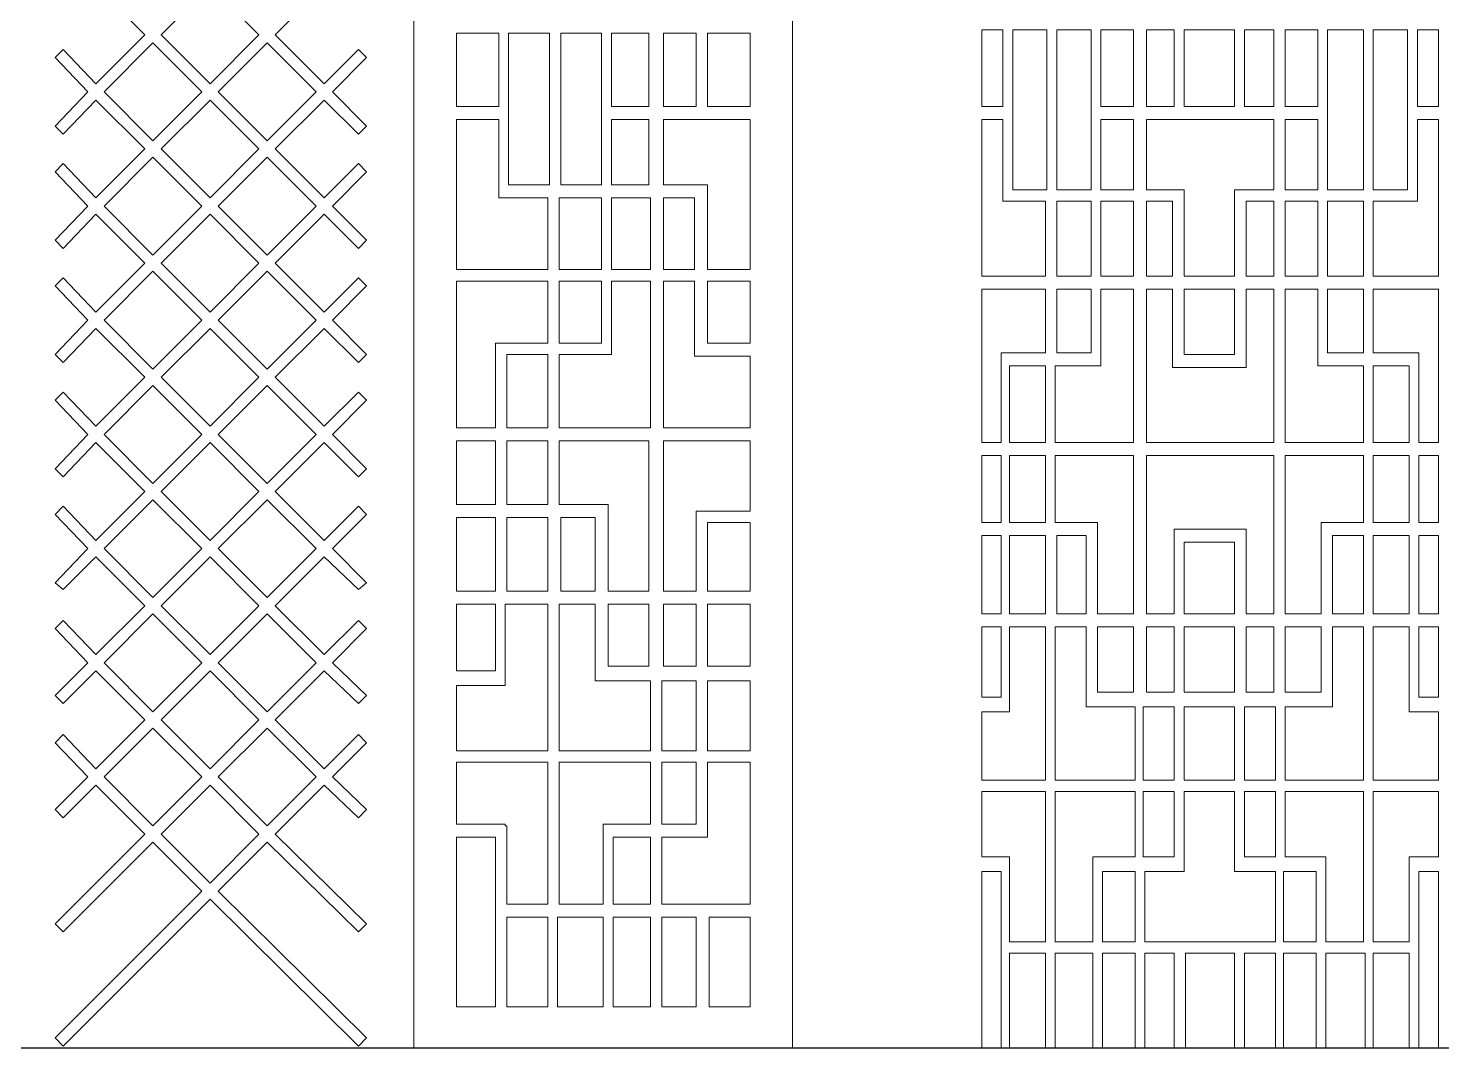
# Model space of a CAD drawing. Extents: x -66030 to 95157, y -13132 to 45879.
# Drawn here: x 54888 to 58272, y 31869 to 34310 of the extents above; entities that cross this region are included whole.
import ezdxf

# ---------------------------------------------------------------- set-up
doc = ezdxf.new("R2010")
doc.units = 0
doc.header["$LTSCALE"] = 100
doc.header["$MEASUREMENT"] = 0
doc.layers.get('0').update_dxf_attribs({"linetype": 'CONTINUOUS'})
doc.layers.add('3', color=11, linetype='CONTINUOUS')

msp = doc.modelspace()

# ---------------------------------------------------------------- linework, layer by layer
at = {"lineweight": 0}
for points in [[(55811.1, 36712.3), (55811.1, 36712.3), (55811.1, 36712.3), (56717.3, 36712.3), (56717.3, 36712.3), (56717.3, 36712.3), (56717.3, 31868.9), (56615.7, 31868.9), (56615.7, 31868.9), (55912.7, 31868.9), (55912.7, 31868.9), (55811.1, 31868.9), (55811.1, 36712.3)], [(55205.7, 34294.5), (55322.9, 34411.7), (55440, 34294.5), (55322.9, 34177.4), (55205.7, 34294.5)], [(55205.7, 34294.5), (55322.9, 34411.7), (55440, 34294.5), (55322.9, 34177.4), (55205.7, 34294.5)], [(55069, 34157.8), (55186.2, 34275), (55303.3, 34157.8), (55186.2, 34040.6), (55069, 34157.8)], [(55069, 34157.8), (55186.2, 34275), (55303.3, 34157.8), (55186.2, 34040.6), (55069, 34157.8)], [(55459.6, 34275), (55576.8, 34157.8), (55459.6, 34040.6), (55342.4, 34157.8), (55459.6, 34275)], [(55459.6, 34275), (55576.8, 34157.8), (55459.6, 34040.6), (55342.4, 34157.8), (55459.6, 34275)], [(55205.7, 34021.1), (55322.9, 33903.9), (55440, 34021.1), (55322.9, 34138.3), (55205.7, 34021.1)], [(55205.7, 34021.1), (55322.9, 33903.9), (55440, 34021.1), (55322.9, 34138.3), (55205.7, 34021.1)], [(55186.2, 33767.2), (55303.3, 33884.4), (55186.2, 34001.6), (55069, 33884.4), (55186.2, 33767.2)], [(55186.2, 33767.2), (55303.3, 33884.4), (55186.2, 34001.6), (55069, 33884.4), (55186.2, 33767.2)], [(55459.6, 34001.6), (55342.4, 33884.4), (55459.6, 33767.2), (55576.8, 33884.4), (55459.6, 34001.6)], [(55459.6, 34001.6), (55342.4, 33884.4), (55459.6, 33767.2), (55576.8, 33884.4), (55459.6, 34001.6)], [(55440, 33747.7), (55322.9, 33864.9), (55205.7, 33747.7), (55322.9, 33630.5), (55440, 33747.7)], [(55440, 33747.7), (55322.9, 33864.9), (55205.7, 33747.7), (55322.9, 33630.5), (55440, 33747.7)], [(55186.2, 33728.2), (55303.3, 33611), (55186.2, 33493.8), (55069, 33611), (55186.2, 33728.2)], [(55186.2, 33728.2), (55303.3, 33611), (55186.2, 33493.8), (55069, 33611), (55186.2, 33728.2)], [(55576.8, 33611), (55459.6, 33493.8), (55342.4, 33611), (55459.6, 33728.2), (55576.8, 33611)], [(55576.8, 33611), (55459.6, 33493.8), (55342.4, 33611), (55459.6, 33728.2), (55576.8, 33611)], [(55205.7, 33474.3), (55322.9, 33591.5), (55440, 33474.3), (55322.9, 33357.1), (55205.7, 33474.3)], [(55205.7, 33474.3), (55322.9, 33591.5), (55440, 33474.3), (55322.9, 33357.1), (55205.7, 33474.3)], [(55186.2, 33220.4), (55069, 33337.6), (55186.2, 33454.8), (55303.3, 33337.6), (55186.2, 33220.4)], [(55186.2, 33220.4), (55069, 33337.6), (55186.2, 33454.8), (55303.3, 33337.6), (55186.2, 33220.4)], [(55576.8, 33337.6), (55459.6, 33220.4), (55342.4, 33337.6), (55459.6, 33454.8), (55576.8, 33337.6)], [(55576.8, 33337.6), (55459.6, 33220.4), (55342.4, 33337.6), (55459.6, 33454.8), (55576.8, 33337.6)], [(55440, 33200.9), (55322.9, 33083.7), (55205.7, 33200.9), (55322.9, 33318), (55440, 33200.9)], [(55440, 33200.9), (55322.9, 33083.7), (55205.7, 33200.9), (55322.9, 33318), (55440, 33200.9)], [(55186.2, 33181.3), (55303.3, 33064.2), (55186.2, 32947), (55069, 33064.2), (55186.2, 33181.3)], [(55186.2, 33181.3), (55303.3, 33064.2), (55186.2, 32947), (55069, 33064.2), (55186.2, 33181.3)], [(55576.8, 33064.2), (55459.6, 32947), (55342.4, 33064.2), (55459.6, 33181.3), (55576.8, 33064.2)], [(55576.8, 33064.2), (55459.6, 32947), (55342.4, 33064.2), (55459.6, 33181.3), (55576.8, 33064.2)], [(55205.7, 32927.4), (55322.9, 32810.3), (55440, 32927.4), (55322.9, 33044.6), (55205.7, 32927.4)], [(55205.7, 32927.4), (55322.9, 32810.3), (55440, 32927.4), (55322.9, 33044.6), (55205.7, 32927.4)], [(55186.2, 32673.6), (55303.3, 32790.7), (55186.2, 32907.9), (55069, 32790.7), (55186.2, 32673.6)], [(55186.2, 32673.6), (55303.3, 32790.7), (55186.2, 32907.9), (55069, 32790.7), (55186.2, 32673.6)], [(55459.6, 32907.9), (55342.4, 32790.7), (55459.6, 32673.6), (55576.8, 32790.7), (55459.6, 32907.9)], [(55459.6, 32907.9), (55342.4, 32790.7), (55459.6, 32673.6), (55576.8, 32790.7), (55459.6, 32907.9)], [(55440, 32654), (55322.9, 32771.2), (55205.7, 32654), (55322.9, 32536.9), (55440, 32654)], [(55440, 32654), (55322.9, 32771.2), (55205.7, 32654), (55322.9, 32536.9), (55440, 32654)], [(55186.2, 32634.5), (55303.3, 32517.3), (55186.2, 32400.1), (55069, 32517.3), (55186.2, 32634.5)], [(55186.2, 32634.5), (55303.3, 32517.3), (55186.2, 32400.1), (55069, 32517.3), (55186.2, 32634.5)], [(55576.8, 32517.3), (55459.6, 32400.1), (55342.4, 32517.3), (55459.6, 32634.5), (55576.8, 32517.3)], [(55576.8, 32517.3), (55459.6, 32400.1), (55342.4, 32517.3), (55459.6, 32634.5), (55576.8, 32517.3)], [(55205.7, 32380.6), (55322.9, 32497.8), (55440, 32380.6), (55322.9, 32263.4), (55205.7, 32380.6)], [(55205.7, 32380.6), (55322.9, 32497.8), (55440, 32380.6), (55322.9, 32263.4), (55205.7, 32380.6)], [(57893, 32122.8), (57932.1, 32122.8), (57971.1, 32122.8), (57971.1, 32165.8), (57971.1, 32208.7), (57971.1, 32247.8), (57971.1, 32290.8), (57932.1, 32290.8), (57893, 32290.8), (57893, 32247.8), (57893, 32208.7), (57893, 32165.8), (57893, 32122.8)], [(57346.2, 31868.9), (57436, 31868.9), (57436, 31923.6), (57436, 31986.1), (57436, 32048.6), (57436, 32095.5), (57393, 32095.5), (57346.2, 32095.5), (57346.2, 32048.6), (57346.2, 31986.1), (57346.2, 31923.6), (57346.2, 31868.9)]]:
    msp.add_lwpolyline(points, close=True, dxfattribs=at)
for points in [[(55049.4, 34411.7), (55166.6, 34294.5), (55049.4, 34177.4), (54971.3, 34259.4), (54951.8, 34239.9), (55029.9, 34157.8), (54951.8, 34075.8), (54971.3, 34056.3), (55049.4, 34138.3), (55166.6, 34021.1), (55049.4, 33903.9), (54971.3, 33986), (54951.8, 33966.4), (55029.9, 33884.4), (54951.8, 33802.4), (54971.3, 33782.9), (55049.4, 33864.9), (55166.6, 33747.7), (55049.4, 33630.5), (54971.3, 33712.5), (54951.8, 33693), (55029.9, 33611), (54951.8, 33529), (54971.3, 33509.4), (55049.4, 33591.5), (55166.6, 33474.3), (55049.4, 33357.1), (54971.3, 33439.1), (54951.8, 33419.6), (55029.9, 33337.6), (54951.8, 33255.5), (54971.3, 33236), (55049.4, 33318), (55166.6, 33200.9), (55049.4, 33083.7), (54971.3, 33165.7), (54951.8, 33146.2), (55029.9, 33064.2), (54951.8, 32982.1), (54971.3, 32966.5), (55049.4, 33044.6), (55166.6, 32927.4), (55049.4, 32810.3), (54971.3, 32892.3), (54951.8, 32872.8), (55029.9, 32790.7), (54951.8, 32712.6), (54971.3, 32693.1), (55049.4, 32771.2), (55166.6, 32654), (55049.4, 32536.9), (54971.3, 32618.9), (54951.8, 32599.3), (55029.9, 32517.3), (54951.8, 32439.2), (54971.3, 32419.7), (55049.4, 32497.8), (55166.6, 32380.6), (54951.8, 32165.8), (54971.3, 32146.3), (55186.2, 32361.1), (55303.3, 32243.9), (54951.8, 31892.4), (54971.3, 31872.8), (55322.9, 32224.4), (55678.3, 31872.8), (55697.8, 31892.4), (55342.4, 32243.9), (55459.6, 32361.1), (55678.3, 32146.3), (55697.8, 32165.8), (55479.1, 32380.6), (55596.3, 32497.8), (55678.3, 32419.7), (55697.8, 32439.2), (55615.8, 32517.3), (55697.8, 32599.3), (55678.3, 32618.9), (55596.3, 32536.9), (55479.1, 32654), (55596.3, 32771.2), (55678.3, 32693.1), (55697.8, 32712.6), (55615.8, 32790.7), (55697.8, 32872.8), (55678.3, 32892.3), (55596.3, 32810.3), (55479.1, 32927.4), (55596.3, 33044.6), (55678.3, 32966.5), (55697.8, 32982.1), (55615.8, 33064.2), (55697.8, 33146.2), (55678.3, 33165.7), (55596.3, 33083.7), (55479.1, 33200.9), (55596.3, 33318), (55678.3, 33236), (55697.8, 33255.5), (55615.8, 33337.6), (55697.8, 33419.6), (55678.3, 33439.1), (55596.3, 33357.1), (55479.1, 33474.3), (55596.3, 33591.5), (55678.3, 33509.4), (55697.8, 33529), (55615.8, 33611), (55697.8, 33693), (55678.3, 33712.5), (55596.3, 33630.5), (55479.1, 33747.7), (55596.3, 33864.9), (55678.3, 33782.9), (55697.8, 33802.4), (55615.8, 33884.4), (55697.8, 33966.4), (55678.3, 33986), (55596.3, 33903.9), (55479.1, 34021.1), (55596.3, 34138.3), (55678.3, 34056.3), (55697.8, 34075.8), (55615.8, 34157.8), (55697.8, 34239.9), (55678.3, 34259.4), (55596.3, 34177.4), (55479.1, 34294.5), (55596.3, 34411.7)], [(55049.4, 34411.7), (55166.6, 34294.5), (55049.4, 34177.4), (54971.3, 34259.4), (54951.8, 34239.9), (55029.9, 34157.8), (54951.8, 34075.8), (54971.3, 34056.3), (55049.4, 34138.3), (55166.6, 34021.1), (55049.4, 33903.9), (54971.3, 33986), (54951.8, 33966.4), (55029.9, 33884.4), (54951.8, 33802.4), (54971.3, 33782.9), (55049.4, 33864.9), (55166.6, 33747.7), (55049.4, 33630.5), (54971.3, 33712.5), (54951.8, 33693), (55029.9, 33611), (54951.8, 33529), (54971.3, 33509.4), (55049.4, 33591.5), (55166.6, 33474.3), (55049.4, 33357.1), (54971.3, 33439.1), (54951.8, 33419.6), (55029.9, 33337.6), (54951.8, 33255.5), (54971.3, 33236), (55049.4, 33318), (55166.6, 33200.9), (55049.4, 33083.7), (54971.3, 33165.7), (54951.8, 33146.2), (55029.9, 33064.2), (54951.8, 32982.1), (54971.3, 32966.5), (55049.4, 33044.6), (55166.6, 32927.4), (55049.4, 32810.3), (54971.3, 32892.3), (54951.8, 32872.8), (55029.9, 32790.7), (54951.8, 32712.6), (54971.3, 32693.1), (55049.4, 32771.2), (55166.6, 32654), (55049.4, 32536.9), (54971.3, 32618.9), (54951.8, 32599.3), (55029.9, 32517.3), (54951.8, 32439.2), (54971.3, 32419.7), (55049.4, 32497.8), (55166.6, 32380.6), (54951.8, 32165.8), (54971.3, 32146.3), (55186.2, 32361.1), (55303.3, 32243.9), (54951.8, 31892.4), (54971.3, 31872.8), (55322.9, 32224.4), (55678.3, 31872.8), (55697.8, 31892.4), (55342.4, 32243.9), (55459.6, 32361.1), (55678.3, 32146.3), (55697.8, 32165.8), (55479.1, 32380.6), (55596.3, 32497.8), (55678.3, 32419.7), (55697.8, 32439.2), (55615.8, 32517.3), (55697.8, 32599.3), (55678.3, 32618.9), (55596.3, 32536.9), (55479.1, 32654), (55596.3, 32771.2), (55678.3, 32693.1), (55697.8, 32712.6), (55615.8, 32790.7), (55697.8, 32872.8), (55678.3, 32892.3), (55596.3, 32810.3), (55479.1, 32927.4), (55596.3, 33044.6), (55678.3, 32966.5), (55697.8, 32982.1), (55615.8, 33064.2), (55697.8, 33146.2), (55678.3, 33165.7), (55596.3, 33083.7), (55479.1, 33200.9), (55596.3, 33318), (55678.3, 33236), (55697.8, 33255.5), (55615.8, 33337.6), (55697.8, 33419.6), (55678.3, 33439.1), (55596.3, 33357.1), (55479.1, 33474.3), (55596.3, 33591.5), (55678.3, 33509.4), (55697.8, 33529), (55615.8, 33611), (55697.8, 33693), (55678.3, 33712.5), (55596.3, 33630.5), (55479.1, 33747.7), (55596.3, 33864.9), (55678.3, 33782.9), (55697.8, 33802.4), (55615.8, 33884.4), (55697.8, 33966.4), (55678.3, 33986), (55596.3, 33903.9), (55479.1, 34021.1), (55596.3, 34138.3), (55678.3, 34056.3), (55697.8, 34075.8), (55615.8, 34157.8), (55697.8, 34239.9), (55678.3, 34259.4), (55596.3, 34177.4), (55479.1, 34294.5), (55596.3, 34411.7)], [(56014.2, 34122.7), (55963.4, 34122.7), (55912.7, 34122.7), (55912.7, 34298.4), (55963.4, 34298.4), (56014.2, 34298.4), (56014.2, 34259.4), (56014.2, 34212.5), (56014.2, 34165.6), (56014.2, 34122.7)], [(56135.3, 33935.2), (56084.5, 33935.2), (56037.7, 33935.2), (56037.7, 34021.1), (56037.7, 34114.9), (56037.7, 34208.6), (56037.7, 34298.4), (56084.5, 34298.4), (56135.3, 34298.4), (56135.3, 34208.6), (56135.3, 34114.9), (56135.3, 34021.1), (56135.3, 33935.2)], [(56260.3, 33935.2), (56209.5, 33935.2), (56162.6, 33935.2), (56162.6, 34021.1), (56162.6, 34114.9), (56162.6, 34208.6), (56162.6, 34298.4), (56209.5, 34298.4), (56260.3, 34298.4), (56260.3, 34208.6), (56260.3, 34114.9), (56260.3, 34021.1), (56260.3, 33935.2)], [(56373.6, 34122.7), (56330.6, 34122.7), (56283.7, 34122.7), (56283.7, 34165.6), (56283.7, 34212.5), (56283.7, 34259.4), (56283.7, 34298.4), (56330.6, 34298.4), (56373.6, 34298.4), (56373.6, 34259.4), (56373.6, 34212.5), (56373.6, 34165.6), (56373.6, 34122.7)], [(56486.8, 34122.7), (56447.8, 34122.7), (56408.7, 34122.7), (56408.7, 34165.6), (56408.7, 34212.5), (56408.7, 34259.4), (56408.7, 34298.4), (56447.8, 34298.4), (56486.8, 34298.4), (56486.8, 34259.4), (56486.8, 34212.5), (56486.8, 34165.6), (56486.8, 34122.7)], [(56615.7, 34122.7), (56565, 34122.7), (56514.2, 34122.7), (56514.2, 34165.6), (56514.2, 34212.5), (56514.2, 34259.4), (56514.2, 34298.4), (56565, 34298.4), (56615.7, 34298.4), (56615.7, 34122.7)], [(57170.4, 34306.3), (57170.4, 34122.7), (57193.8, 34122.7), (57221.2, 34122.7), (57221.2, 34165.6), (57221.2, 34216.4), (57221.2, 34263.3), (57221.2, 34306.3), (57193.8, 34306.3), (57170.4, 34306.3)], [(57326.6, 33923.5), (57283.7, 33923.5), (57244.6, 33923.5), (57244.6, 34017.2), (57244.6, 34114.9), (57244.6, 34212.5), (57244.6, 34306.3), (57283.7, 34306.3), (57326.6, 34306.3), (57326.6, 34212.5), (57326.6, 34114.9), (57326.6, 34017.2), (57326.6, 33923.5)], [(57432.1, 33923.5), (57393, 33923.5), (57350.1, 33923.5), (57350.1, 34017.2), (57350.1, 34114.9), (57350.1, 34212.5), (57350.1, 34306.3), (57393, 34306.3), (57432.1, 34306.3), (57432.1, 34212.5), (57432.1, 34114.9), (57432.1, 34017.2), (57432.1, 33923.5)], [(57533.6, 34122.7), (57494.6, 34122.7), (57455.5, 34122.7), (57455.5, 34165.6), (57455.5, 34216.4), (57455.5, 34263.3), (57455.5, 34306.3), (57494.6, 34306.3), (57533.6, 34306.3), (57533.6, 34263.3), (57533.6, 34216.4), (57533.6, 34165.6), (57533.6, 34122.7)], [(57631.3, 34122.7), (57596.1, 34122.7), (57564.9, 34122.7), (57564.9, 34165.6), (57564.9, 34216.4), (57564.9, 34263.3), (57564.9, 34306.3), (57596.1, 34306.3), (57631.3, 34306.3), (57631.3, 34263.3), (57631.3, 34216.4), (57631.3, 34165.6), (57631.3, 34122.7)], [(57654.7, 34122.7), (57654.7, 34165.6), (57654.7, 34216.4), (57654.7, 34263.3), (57654.7, 34306.3), (57689.9, 34306.3), (57717.2, 34306.3), (57740.7, 34306.3), (57775.8, 34306.3), (57775.8, 34263.3), (57775.8, 34216.4), (57775.8, 34165.6), (57775.8, 34122.7), (57740.7, 34122.7), (57717.2, 34122.7), (57689.9, 34122.7), (57654.7, 34122.7)], [(57799.2, 34122.7), (57834.4, 34122.7), (57869.6, 34122.7), (57869.6, 34165.6), (57869.6, 34216.4), (57869.6, 34263.3), (57869.6, 34306.3), (57834.4, 34306.3), (57799.2, 34306.3), (57799.2, 34263.3), (57799.2, 34216.4), (57799.2, 34165.6), (57799.2, 34122.7)], [(57896.9, 34122.7), (57936, 34122.7), (57975, 34122.7), (57975, 34165.6), (57975, 34216.4), (57975, 34263.3), (57975, 34306.3), (57936, 34306.3), (57896.9, 34306.3), (57896.9, 34263.3), (57896.9, 34216.4), (57896.9, 34165.6), (57896.9, 34122.7)], [(57998.5, 33923.5), (58041.4, 33923.5), (58084.4, 33923.5), (58084.4, 34017.2), (58084.4, 34114.9), (58084.4, 34212.5), (58084.4, 34306.3), (58041.4, 34306.3), (57998.5, 34306.3), (57998.5, 34212.5), (57998.5, 34114.9), (57998.5, 34017.2), (57998.5, 33923.5)], [(58107.8, 33923.5), (58146.9, 33923.5), (58189.8, 33923.5), (58189.8, 34017.2), (58189.8, 34114.9), (58189.8, 34212.5), (58189.8, 34306.3), (58146.9, 34306.3), (58107.8, 34306.3), (58107.8, 34212.5), (58107.8, 34114.9), (58107.8, 34017.2), (58107.8, 33923.5)], [(58264.1, 34122.7), (58264.1, 34306.3), (58236.7, 34306.3), (58213.3, 34306.3), (58213.3, 34263.3), (58213.3, 34216.4), (58213.3, 34165.6), (58213.3, 34122.7), (58236.7, 34122.7), (58264.1, 34122.7)], [(56131.4, 33903.9), (56131.4, 33861), (56131.4, 33818), (56131.4, 33775), (56131.4, 33732.1), (56076.7, 33732.1), (56022, 33732.1), (55967.4, 33732.1), (55912.7, 33732.1), (55912.7, 34091.4), (55963.4, 34091.4), (56014.2, 34091.4), (56014.2, 34044.6), (56014.2, 33997.7), (56014.2, 33950.8), (56014.2, 33903.9), (56045.5, 33903.9), (56072.8, 33903.9), (56100.2, 33903.9), (56131.4, 33903.9)], [(56373.6, 33935.2), (56330.6, 33935.2), (56283.7, 33935.2), (56283.7, 33974.2), (56283.7, 34013.3), (56283.7, 34052.4), (56283.7, 34091.4), (56330.6, 34091.4), (56373.6, 34091.4), (56373.6, 34052.4), (56373.6, 34013.3), (56373.6, 33974.2), (56373.6, 33935.2)], [(56514.2, 33935.2), (56463.4, 33935.2), (56408.7, 33935.2), (56408.7, 33974.2), (56408.7, 34013.3), (56408.7, 34052.4), (56408.7, 34091.4), (56463.4, 34091.4), (56514.2, 34091.4), (56565, 34091.4), (56615.7, 34091.4), (56615.7, 33732.1), (56565, 33732.1), (56514.2, 33732.1), (56514.2, 33782.9), (56514.2, 33833.6), (56514.2, 33884.4), (56514.2, 33935.2)], [(57170.4, 34091.4), (57170.4, 33716.5), (57209.4, 33716.5), (57244.6, 33716.5), (57283.7, 33716.5), (57322.7, 33716.5), (57322.7, 33759.4), (57322.7, 33806.3), (57322.7, 33849.3), (57322.7, 33896.1), (57271.9, 33896.1), (57221.2, 33896.1), (57221.2, 33943), (57221.2, 33993.8), (57221.2, 34040.6), (57221.2, 34091.4), (57193.8, 34091.4), (57170.4, 34091.4)], [(57533.6, 33923.5), (57494.6, 33923.5), (57455.5, 33923.5), (57455.5, 33966.4), (57455.5, 34009.4), (57455.5, 34048.5), (57455.5, 34091.4), (57494.6, 34091.4), (57533.6, 34091.4), (57533.6, 34048.5), (57533.6, 34009.4), (57533.6, 33966.4), (57533.6, 33923.5)], [(57654.7, 33716.5), (57654.7, 33767.2), (57654.7, 33821.9), (57654.7, 33872.7), (57654.7, 33923.5), (57607.9, 33923.5), (57564.9, 33923.5), (57564.9, 33966.4), (57564.9, 34009.4), (57564.9, 34048.5), (57564.9, 34091.4), (57646.9, 34091.4), (57717.2, 34091.4), (57787.5, 34091.4), (57869.6, 34091.4), (57869.6, 34048.5), (57869.6, 34009.4), (57869.6, 33966.4), (57869.6, 33923.5), (57822.7, 33923.5), (57775.8, 33923.5), (57775.8, 33872.7), (57775.8, 33821.9), (57775.8, 33767.2), (57775.8, 33716.5), (57740.7, 33716.5), (57717.2, 33716.5), (57689.9, 33716.5), (57654.7, 33716.5)], [(57896.9, 33923.5), (57936, 33923.5), (57975, 33923.5), (57975, 33966.4), (57975, 34009.4), (57975, 34048.5), (57975, 34091.4), (57936, 34091.4), (57896.9, 34091.4), (57896.9, 34048.5), (57896.9, 34009.4), (57896.9, 33966.4), (57896.9, 33923.5)], [(58264.1, 33716.5), (58264.1, 34091.4), (58236.7, 34091.4), (58213.3, 34091.4), (58213.3, 34040.6), (58213.3, 33993.8), (58213.3, 33943), (58213.3, 33896.1), (58158.6, 33896.1), (58107.8, 33896.1), (58107.8, 33849.3), (58107.8, 33806.3), (58107.8, 33759.4), (58107.8, 33716.5), (58146.9, 33716.5), (58185.9, 33716.5), (58225, 33716.5), (58264.1, 33716.5)], [(56158.7, 33903.9), (56209.5, 33903.9), (56260.3, 33903.9), (56260.3, 33861), (56260.3, 33818), (56260.3, 33775), (56260.3, 33732.1), (56209.5, 33732.1), (56158.7, 33732.1), (56158.7, 33775), (56158.7, 33818), (56158.7, 33861), (56158.7, 33903.9)], [(56283.7, 33903.9), (56330.6, 33903.9), (56377.5, 33903.9), (56377.5, 33861), (56377.5, 33818), (56377.5, 33775), (56377.5, 33732.1), (56330.6, 33732.1), (56283.7, 33732.1), (56283.7, 33775), (56283.7, 33818), (56283.7, 33861), (56283.7, 33903.9)], [(56408.7, 33903.9), (56447.8, 33903.9), (56482.9, 33903.9), (56482.9, 33861), (56482.9, 33818), (56482.9, 33775), (56482.9, 33732.1), (56447.8, 33732.1), (56408.7, 33732.1), (56408.7, 33775), (56408.7, 33818), (56408.7, 33861), (56408.7, 33903.9)], [(57350.1, 33896.1), (57393, 33896.1), (57432.1, 33896.1), (57432.1, 33849.3), (57432.1, 33806.3), (57432.1, 33759.4), (57432.1, 33716.5), (57393, 33716.5), (57350.1, 33716.5), (57350.1, 33759.4), (57350.1, 33806.3), (57350.1, 33849.3), (57350.1, 33896.1)], [(57455.5, 33896.1), (57494.6, 33896.1), (57533.6, 33896.1), (57533.6, 33849.3), (57533.6, 33806.3), (57533.6, 33759.4), (57533.6, 33716.5), (57494.6, 33716.5), (57455.5, 33716.5), (57455.5, 33759.4), (57455.5, 33806.3), (57455.5, 33849.3), (57455.5, 33896.1)], [(57564.9, 33896.1), (57596.1, 33896.1), (57627.4, 33896.1), (57627.4, 33849.3), (57627.4, 33806.3), (57627.4, 33759.4), (57627.4, 33716.5), (57596.1, 33716.5), (57564.9, 33716.5), (57564.9, 33759.4), (57564.9, 33806.3), (57564.9, 33849.3), (57564.9, 33896.1)], [(57869.6, 33896.1), (57834.4, 33896.1), (57803.2, 33896.1), (57803.2, 33849.3), (57803.2, 33806.3), (57803.2, 33759.4), (57803.2, 33716.5), (57834.4, 33716.5), (57869.6, 33716.5), (57869.6, 33759.4), (57869.6, 33806.3), (57869.6, 33849.3), (57869.6, 33896.1)], [(57975, 33896.1), (57936, 33896.1), (57896.9, 33896.1), (57896.9, 33849.3), (57896.9, 33806.3), (57896.9, 33759.4), (57896.9, 33716.5), (57936, 33716.5), (57975, 33716.5), (57975, 33759.4), (57975, 33806.3), (57975, 33849.3), (57975, 33896.1)], [(58084.4, 33896.1), (58041.4, 33896.1), (57998.5, 33896.1), (57998.5, 33849.3), (57998.5, 33806.3), (57998.5, 33759.4), (57998.5, 33716.5), (58041.4, 33716.5), (58084.4, 33716.5), (58084.4, 33759.4), (58084.4, 33806.3), (58084.4, 33849.3), (58084.4, 33896.1)], [(56131.4, 33556.3), (56100.2, 33556.3), (56068.9, 33556.3), (56037.7, 33556.3), (56006.4, 33556.3), (56006.4, 33505.5), (56006.4, 33458.7), (56006.4, 33404), (56006.4, 33353.2), (55959.5, 33353.2), (55912.7, 33353.2), (55912.7, 33704.7), (55967.4, 33704.7), (56022, 33704.7), (56076.7, 33704.7), (56131.4, 33704.7), (56131.4, 33669.6), (56131.4, 33630.5), (56131.4, 33595.4), (56131.4, 33556.3)], [(56283.7, 33529), (56283.7, 33571.9), (56283.7, 33618.8), (56283.7, 33661.8), (56283.7, 33704.7), (56330.6, 33704.7), (56377.5, 33704.7), (56377.5, 33618.8), (56377.5, 33529), (56377.5, 33443), (56377.5, 33353.2), (56318.9, 33353.2), (56268.1, 33353.2), (56213.4, 33353.2), (56158.7, 33353.2), (56158.7, 33400.1), (56158.7, 33443), (56158.7, 33486), (56158.7, 33529), (56190, 33529), (56221.2, 33529), (56256.4, 33529), (56283.7, 33529)], [(56260.3, 33556.3), (56209.5, 33556.3), (56158.7, 33556.3), (56158.7, 33595.4), (56158.7, 33630.5), (56158.7, 33669.6), (56158.7, 33704.7), (56209.5, 33704.7), (56260.3, 33704.7), (56260.3, 33669.6), (56260.3, 33630.5), (56260.3, 33595.4), (56260.3, 33556.3)], [(56615.7, 33353.2), (56565, 33353.2), (56514.2, 33353.2), (56463.4, 33353.2), (56408.7, 33353.2), (56408.7, 33443), (56408.7, 33529), (56408.7, 33618.8), (56408.7, 33704.7), (56447.8, 33704.7), (56482.9, 33704.7), (56482.9, 33661.8), (56482.9, 33614.9), (56482.9, 33571.9), (56482.9, 33525.1), (56490.7, 33525.1), (56525.9, 33525.1), (56572.8, 33525.1), (56615.7, 33525.1), (56615.7, 33353.2)], [(56514.2, 33556.3), (56514.2, 33591.5), (56514.2, 33630.5), (56514.2, 33669.6), (56514.2, 33704.7), (56565, 33704.7), (56615.7, 33704.7), (56615.7, 33556.3), (56565, 33556.3), (56514.2, 33556.3)], [(57170.4, 33685.2), (57170.4, 33318), (57193.8, 33318), (57217.3, 33318), (57217.3, 33372.7), (57217.3, 33427.4), (57217.3, 33478.2), (57217.3, 33532.9), (57268, 33532.9), (57322.7, 33532.9), (57322.7, 33571.9), (57322.7, 33607.1), (57322.7, 33646.1), (57322.7, 33685.2), (57283.7, 33685.2), (57244.6, 33685.2), (57209.4, 33685.2), (57170.4, 33685.2)], [(57455.5, 33501.6), (57455.5, 33548.5), (57455.5, 33595.4), (57455.5, 33638.3), (57455.5, 33685.2), (57494.6, 33685.2), (57533.6, 33685.2), (57533.6, 33595.4), (57533.6, 33501.6), (57533.6, 33411.8), (57533.6, 33318), (57486.8, 33318), (57439.9, 33318), (57396.9, 33318), (57346.2, 33318), (57346.2, 33364.9), (57346.2, 33411.8), (57346.2, 33454.8), (57346.2, 33501.6), (57400.8, 33501.6), (57455.5, 33501.6)], [(57432.1, 33532.9), (57393, 33532.9), (57350.1, 33532.9), (57350.1, 33571.9), (57350.1, 33607.1), (57350.1, 33646.1), (57350.1, 33685.2), (57393, 33685.2), (57432.1, 33685.2), (57432.1, 33646.1), (57432.1, 33607.1), (57432.1, 33571.9), (57432.1, 33532.9)], [(57564.9, 33318), (57564.9, 33411.8), (57564.9, 33501.6), (57564.9, 33595.4), (57564.9, 33685.2), (57596.1, 33685.2), (57627.4, 33685.2), (57627.4, 33638.3), (57627.4, 33591.5), (57627.4, 33544.6), (57627.4, 33497.7), (57654.7, 33497.7), (57717.2, 33497.7), (57775.8, 33497.7), (57803.2, 33497.7), (57803.2, 33544.6), (57803.2, 33591.5), (57803.2, 33638.3), (57803.2, 33685.2), (57834.4, 33685.2), (57869.6, 33685.2), (57869.6, 33595.4), (57869.6, 33501.6), (57869.6, 33411.8), (57869.6, 33318), (57787.5, 33318), (57717.2, 33318), (57646.9, 33318), (57564.9, 33318)], [(57654.7, 33529), (57654.7, 33568), (57654.7, 33607.1), (57654.7, 33646.1), (57654.7, 33685.2), (57689.9, 33685.2), (57717.2, 33685.2), (57740.7, 33685.2), (57775.8, 33685.2), (57775.8, 33646.1), (57775.8, 33607.1), (57775.8, 33568), (57775.8, 33529), (57740.7, 33529), (57717.2, 33529), (57689.9, 33529), (57654.7, 33529)], [(57975, 33501.6), (57975, 33548.5), (57975, 33595.4), (57975, 33638.3), (57975, 33685.2), (57936, 33685.2), (57896.9, 33685.2), (57896.9, 33595.4), (57896.9, 33501.6), (57896.9, 33411.8), (57896.9, 33318), (57943.8, 33318), (57990.6, 33318), (58037.5, 33318), (58084.4, 33318), (58084.4, 33364.9), (58084.4, 33411.8), (58084.4, 33454.8), (58084.4, 33501.6), (58029.7, 33501.6), (57975, 33501.6)], [(57998.5, 33532.9), (58041.4, 33532.9), (58084.4, 33532.9), (58084.4, 33571.9), (58084.4, 33607.1), (58084.4, 33646.1), (58084.4, 33685.2), (58041.4, 33685.2), (57998.5, 33685.2), (57998.5, 33646.1), (57998.5, 33607.1), (57998.5, 33571.9), (57998.5, 33532.9)], [(58264.1, 33318), (58264.1, 33685.2), (58225, 33685.2), (58185.9, 33685.2), (58146.9, 33685.2), (58107.8, 33685.2), (58107.8, 33646.1), (58107.8, 33607.1), (58107.8, 33571.9), (58107.8, 33532.9), (58162.5, 33532.9), (58217.2, 33532.9), (58217.2, 33478.2), (58217.2, 33427.4), (58217.2, 33372.7), (58217.2, 33318), (58240.6, 33318), (58264.1, 33318)], [(56033.8, 33529), (56084.5, 33529), (56131.4, 33529), (56131.4, 33486), (56131.4, 33443), (56131.4, 33400.1), (56131.4, 33353.2), (56084.5, 33353.2), (56033.8, 33353.2), (56033.8, 33400.1), (56033.8, 33443), (56033.8, 33486), (56033.8, 33529)], [(57236.8, 33501.6), (57279.8, 33501.6), (57322.7, 33501.6), (57322.7, 33454.8), (57322.7, 33411.8), (57322.7, 33364.9), (57322.7, 33318), (57279.8, 33318), (57236.8, 33318), (57236.8, 33364.9), (57236.8, 33411.8), (57236.8, 33454.8), (57236.8, 33501.6)], [(58193.8, 33501.6), (58150.8, 33501.6), (58107.8, 33501.6), (58107.8, 33454.8), (58107.8, 33411.8), (58107.8, 33364.9), (58107.8, 33318), (58150.8, 33318), (58193.8, 33318), (58193.8, 33364.9), (58193.8, 33411.8), (58193.8, 33454.8), (58193.8, 33501.6)], [(56006.4, 33169.6), (55959.5, 33169.6), (55912.7, 33169.6), (55912.7, 33321.9), (55959.5, 33321.9), (56006.4, 33321.9), (56006.4, 33286.8), (56006.4, 33247.7), (56006.4, 33208.7), (56006.4, 33169.6)], [(56131.4, 33169.6), (56084.5, 33169.6), (56033.8, 33169.6), (56033.8, 33208.7), (56033.8, 33247.7), (56033.8, 33286.8), (56033.8, 33321.9), (56084.5, 33321.9), (56131.4, 33321.9), (56131.4, 33286.8), (56131.4, 33247.7), (56131.4, 33208.7), (56131.4, 33169.6)], [(56158.7, 33169.6), (56158.7, 33208.7), (56158.7, 33247.7), (56158.7, 33286.8), (56158.7, 33321.9), (56213.4, 33321.9), (56268.1, 33321.9), (56318.9, 33321.9), (56373.6, 33321.9), (56373.6, 33232.1), (56373.6, 33142.3), (56373.6, 33052.4), (56373.6, 32962.6), (56326.7, 32962.6), (56275.9, 32962.6), (56275.9, 33013.4), (56275.9, 33064.2), (56275.9, 33118.8), (56275.9, 33169.6), (56217.3, 33169.6), (56158.7, 33169.6)], [(56615.7, 33154), (56584.5, 33154), (56553.2, 33154), (56518.1, 33154), (56486.8, 33154), (56486.8, 33107.1), (56486.8, 33060.2), (56486.8, 33009.5), (56486.8, 32962.6), (56447.8, 32962.6), (56408.7, 32962.6), (56408.7, 33052.4), (56408.7, 33142.3), (56408.7, 33232.1), (56408.7, 33321.9), (56463.4, 33321.9), (56514.2, 33321.9), (56565, 33321.9), (56615.7, 33321.9), (56615.7, 33154)], [(57170.4, 33286.8), (57170.4, 33126.7), (57193.8, 33126.7), (57217.3, 33126.7), (57217.3, 33165.7), (57217.3, 33204.8), (57217.3, 33247.7), (57217.3, 33286.8), (57193.8, 33286.8), (57170.4, 33286.8)], [(57322.7, 33126.7), (57279.8, 33126.7), (57236.8, 33126.7), (57236.8, 33165.7), (57236.8, 33204.8), (57236.8, 33247.7), (57236.8, 33286.8), (57279.8, 33286.8), (57322.7, 33286.8), (57322.7, 33247.7), (57322.7, 33204.8), (57322.7, 33165.7), (57322.7, 33126.7)], [(57346.2, 33126.7), (57346.2, 33165.7), (57346.2, 33204.8), (57346.2, 33247.7), (57346.2, 33286.8), (57396.9, 33286.8), (57439.9, 33286.8), (57486.8, 33286.8), (57533.6, 33286.8), (57533.6, 33193.1), (57533.6, 33095.4), (57533.6, 33001.7), (57533.6, 32907.9), (57490.7, 32907.9), (57447.7, 32907.9), (57447.7, 32962.6), (57447.7, 33017.3), (57447.7, 33072), (57447.7, 33126.7), (57396.9, 33126.7), (57346.2, 33126.7)], [(57631.3, 33111), (57631.3, 33060.2), (57631.3, 33009.5), (57631.3, 32958.7), (57631.3, 32907.9), (57596.1, 32907.9), (57564.9, 32907.9), (57564.9, 33001.7), (57564.9, 33095.4), (57564.9, 33193.1), (57564.9, 33286.8), (57646.9, 33286.8), (57717.2, 33286.8), (57787.5, 33286.8), (57869.6, 33286.8), (57869.6, 33193.1), (57869.6, 33095.4), (57869.6, 33001.7), (57869.6, 32907.9), (57834.4, 32907.9), (57803.2, 32907.9), (57803.2, 32958.7), (57803.2, 33009.5), (57803.2, 33060.2), (57803.2, 33111), (57752.4, 33111), (57717.2, 33111), (57678.2, 33111), (57631.3, 33111)], [(58084.4, 33126.7), (58084.4, 33165.7), (58084.4, 33204.8), (58084.4, 33247.7), (58084.4, 33286.8), (58037.5, 33286.8), (57990.6, 33286.8), (57943.8, 33286.8), (57896.9, 33286.8), (57896.9, 33193.1), (57896.9, 33095.4), (57896.9, 33001.7), (57896.9, 32907.9), (57939.9, 32907.9), (57982.8, 32907.9), (57982.8, 32962.6), (57982.8, 33017.3), (57982.8, 33072), (57982.8, 33126.7), (58033.6, 33126.7), (58084.4, 33126.7)], [(58107.8, 33126.7), (58150.8, 33126.7), (58193.8, 33126.7), (58193.8, 33165.7), (58193.8, 33204.8), (58193.8, 33247.7), (58193.8, 33286.8), (58150.8, 33286.8), (58107.8, 33286.8), (58107.8, 33247.7), (58107.8, 33204.8), (58107.8, 33165.7), (58107.8, 33126.7)], [(58264.1, 33126.7), (58264.1, 33286.8), (58240.6, 33286.8), (58217.2, 33286.8), (58217.2, 33247.7), (58217.2, 33204.8), (58217.2, 33165.7), (58217.2, 33126.7), (58240.6, 33126.7), (58264.1, 33126.7)], [(55912.7, 33138.4), (55959.5, 33138.4), (56006.4, 33138.4), (56006.4, 33095.4), (56006.4, 33052.4), (56006.4, 33005.6), (56006.4, 32962.6), (55959.5, 32962.6), (55912.7, 32962.6), (55912.7, 33138.4)], [(56033.8, 33138.4), (56084.5, 33138.4), (56131.4, 33138.4), (56131.4, 33095.4), (56131.4, 33052.4), (56131.4, 33005.6), (56131.4, 32962.6), (56084.5, 32962.6), (56033.8, 32962.6), (56033.8, 33005.6), (56033.8, 33052.4), (56033.8, 33095.4), (56033.8, 33138.4)], [(56162.6, 33138.4), (56201.7, 33138.4), (56244.7, 33138.4), (56244.7, 33095.4), (56244.7, 33052.4), (56244.7, 33005.6), (56244.7, 32962.6), (56201.7, 32962.6), (56162.6, 32962.6), (56162.6, 33005.6), (56162.6, 33052.4), (56162.6, 33095.4), (56162.6, 33138.4)], [(56514.2, 33126.7), (56565, 33126.7), (56615.7, 33126.7), (56615.7, 32962.6), (56565, 32962.6), (56514.2, 32962.6), (56514.2, 33001.7), (56514.2, 33044.6), (56514.2, 33083.7), (56514.2, 33126.7)], [(57170.4, 33095.4), (57170.4, 32907.9), (57193.8, 32907.9), (57217.3, 32907.9), (57217.3, 32954.8), (57217.3, 33001.7), (57217.3, 33048.5), (57217.3, 33095.4), (57193.8, 33095.4), (57170.4, 33095.4)], [(57236.8, 33095.4), (57279.8, 33095.4), (57322.7, 33095.4), (57322.7, 33048.5), (57322.7, 33001.7), (57322.7, 32954.8), (57322.7, 32907.9), (57279.8, 32907.9), (57236.8, 32907.9), (57236.8, 32954.8), (57236.8, 33001.7), (57236.8, 33048.5), (57236.8, 33095.4)], [(57350.1, 33095.4), (57385.2, 33095.4), (57420.4, 33095.4), (57420.4, 33048.5), (57420.4, 33001.7), (57420.4, 32954.8), (57420.4, 32907.9), (57385.2, 32907.9), (57350.1, 32907.9), (57350.1, 32954.8), (57350.1, 33001.7), (57350.1, 33048.5), (57350.1, 33095.4)], [(57654.7, 32907.9), (57654.7, 32950.9), (57654.7, 32993.8), (57654.7, 33036.8), (57654.7, 33079.8), (57689.9, 33079.8), (57717.2, 33079.8), (57740.7, 33079.8), (57775.8, 33079.8), (57775.8, 33036.8), (57775.8, 32993.8), (57775.8, 32950.9), (57775.8, 32907.9), (57740.7, 32907.9), (57717.2, 32907.9), (57689.9, 32907.9), (57654.7, 32907.9)], [(58084.4, 33095.4), (58049.2, 33095.4), (58010.2, 33095.4), (58010.2, 33048.5), (58010.2, 33001.7), (58010.2, 32954.8), (58010.2, 32907.9), (58049.2, 32907.9), (58084.4, 32907.9), (58084.4, 32954.8), (58084.4, 33001.7), (58084.4, 33048.5), (58084.4, 33095.4)], [(58193.8, 33095.4), (58150.8, 33095.4), (58107.8, 33095.4), (58107.8, 33048.5), (58107.8, 33001.7), (58107.8, 32954.8), (58107.8, 32907.9), (58150.8, 32907.9), (58193.8, 32907.9), (58193.8, 32954.8), (58193.8, 33001.7), (58193.8, 33048.5), (58193.8, 33095.4)], [(58264.1, 32907.9), (58264.1, 33095.4), (58240.6, 33095.4), (58217.2, 33095.4), (58217.2, 33048.5), (58217.2, 33001.7), (58217.2, 32954.8), (58217.2, 32907.9), (58240.6, 32907.9), (58264.1, 32907.9)], [(56006.4, 32771.2), (55959.5, 32771.2), (55912.7, 32771.2), (55912.7, 32931.4), (55959.5, 32931.4), (56006.4, 32931.4), (56006.4, 32892.3), (56006.4, 32853.2), (56006.4, 32814.2), (56006.4, 32771.2)], [(55912.7, 32736.1), (55940, 32736.1), (55971.3, 32736.1), (56002.5, 32736.1), (56029.8, 32736.1), (56029.8, 32786.8), (56029.8, 32833.7), (56029.8, 32884.5), (56029.8, 32931.4), (56080.6, 32931.4), (56131.4, 32931.4), (56131.4, 32845.4), (56131.4, 32755.6), (56131.4, 32669.7), (56131.4, 32579.8), (56076.7, 32579.8), (56022, 32579.8), (55967.4, 32579.8), (55912.7, 32579.8), (55912.7, 32736.1)], [(56377.5, 32747.8), (56377.5, 32704.8), (56377.5, 32665.7), (56377.5, 32622.8), (56377.5, 32579.8), (56322.8, 32579.8), (56268.1, 32579.8), (56213.4, 32579.8), (56158.7, 32579.8), (56158.7, 32669.7), (56158.7, 32755.6), (56158.7, 32845.4), (56158.7, 32931.4), (56201.7, 32931.4), (56244.7, 32931.4), (56244.7, 32888.4), (56244.7, 32841.5), (56244.7, 32794.6), (56244.7, 32747.8), (56275.9, 32747.8), (56311.1, 32747.8), (56342.3, 32747.8), (56377.5, 32747.8)], [(56373.6, 32782.9), (56326.7, 32782.9), (56275.9, 32782.9), (56275.9, 32822), (56275.9, 32857.1), (56275.9, 32896.2), (56275.9, 32931.4), (56326.7, 32931.4), (56373.6, 32931.4), (56373.6, 32896.2), (56373.6, 32857.1), (56373.6, 32822), (56373.6, 32782.9)], [(56486.8, 32782.9), (56447.8, 32782.9), (56408.7, 32782.9), (56408.7, 32822), (56408.7, 32857.1), (56408.7, 32896.2), (56408.7, 32931.4), (56447.8, 32931.4), (56486.8, 32931.4), (56486.8, 32896.2), (56486.8, 32857.1), (56486.8, 32822), (56486.8, 32782.9)], [(56615.7, 32782.9), (56565, 32782.9), (56514.2, 32782.9), (56514.2, 32822), (56514.2, 32857.1), (56514.2, 32896.2), (56514.2, 32931.4), (56565, 32931.4), (56615.7, 32931.4), (56615.7, 32782.9)], [(57170.4, 32673.6), (57170.4, 32509.5), (57209.4, 32509.5), (57244.6, 32509.5), (57283.7, 32509.5), (57322.7, 32509.5), (57322.7, 32603.3), (57322.7, 32693.1), (57322.7, 32786.8), (57322.7, 32876.7), (57279.8, 32876.7), (57236.8, 32876.7), (57236.8, 32825.9), (57236.8, 32775.1), (57236.8, 32724.3), (57236.8, 32673.6), (57205.5, 32673.6), (57170.4, 32673.6)], [(57170.4, 32876.7), (57170.4, 32708.7), (57193.8, 32708.7), (57217.3, 32708.7), (57217.3, 32751.7), (57217.3, 32794.6), (57217.3, 32837.6), (57217.3, 32876.7), (57193.8, 32876.7), (57170.4, 32876.7)], [(57537.5, 32685.3), (57537.5, 32638.4), (57537.5, 32595.4), (57537.5, 32556.4), (57537.5, 32509.5), (57486.8, 32509.5), (57439.9, 32509.5), (57393, 32509.5), (57346.2, 32509.5), (57346.2, 32603.3), (57346.2, 32693.1), (57346.2, 32786.8), (57346.2, 32876.7), (57385.2, 32876.7), (57420.4, 32876.7), (57420.4, 32829.8), (57420.4, 32779), (57420.4, 32732.1), (57420.4, 32685.3), (57479, 32685.3), (57537.5, 32685.3)], [(57533.6, 32720.4), (57490.7, 32720.4), (57447.7, 32720.4), (57447.7, 32759.5), (57447.7, 32798.5), (57447.7, 32837.6), (57447.7, 32876.7), (57490.7, 32876.7), (57533.6, 32876.7), (57533.6, 32837.6), (57533.6, 32798.5), (57533.6, 32759.5), (57533.6, 32720.4)], [(57631.3, 32720.4), (57596.1, 32720.4), (57564.9, 32720.4), (57564.9, 32759.5), (57564.9, 32798.5), (57564.9, 32837.6), (57564.9, 32876.7), (57596.1, 32876.7), (57631.3, 32876.7), (57631.3, 32837.6), (57631.3, 32798.5), (57631.3, 32759.5), (57631.3, 32720.4)], [(57654.7, 32720.4), (57654.7, 32759.5), (57654.7, 32798.5), (57654.7, 32837.6), (57654.7, 32876.7), (57689.9, 32876.7), (57717.2, 32876.7), (57740.7, 32876.7), (57775.8, 32876.7), (57775.8, 32837.6), (57775.8, 32798.5), (57775.8, 32759.5), (57775.8, 32720.4), (57740.7, 32720.4), (57717.2, 32720.4), (57689.9, 32720.4), (57654.7, 32720.4)], [(57803.2, 32720.4), (57834.4, 32720.4), (57869.6, 32720.4), (57869.6, 32759.5), (57869.6, 32798.5), (57869.6, 32837.6), (57869.6, 32876.7), (57834.4, 32876.7), (57803.2, 32876.7), (57803.2, 32837.6), (57803.2, 32798.5), (57803.2, 32759.5), (57803.2, 32720.4)], [(57896.9, 32720.4), (57939.9, 32720.4), (57982.8, 32720.4), (57982.8, 32759.5), (57982.8, 32798.5), (57982.8, 32837.6), (57982.8, 32876.7), (57939.9, 32876.7), (57896.9, 32876.7), (57896.9, 32837.6), (57896.9, 32798.5), (57896.9, 32759.5), (57896.9, 32720.4)], [(57896.9, 32685.3), (57896.9, 32638.4), (57896.9, 32595.4), (57896.9, 32556.4), (57896.9, 32509.5), (57943.8, 32509.5), (57990.6, 32509.5), (58037.5, 32509.5), (58084.4, 32509.5), (58084.4, 32603.3), (58084.4, 32693.1), (58084.4, 32786.8), (58084.4, 32876.7), (58049.2, 32876.7), (58010.2, 32876.7), (58010.2, 32829.8), (58010.2, 32779), (58010.2, 32732.1), (58010.2, 32685.3), (57955.5, 32685.3), (57896.9, 32685.3)], [(58264.1, 32509.5), (58264.1, 32673.6), (58228.9, 32673.6), (58193.8, 32673.6), (58193.8, 32724.3), (58193.8, 32775.1), (58193.8, 32825.9), (58193.8, 32876.7), (58150.8, 32876.7), (58107.8, 32876.7), (58107.8, 32786.8), (58107.8, 32693.1), (58107.8, 32603.3), (58107.8, 32509.5), (58146.9, 32509.5), (58185.9, 32509.5), (58225, 32509.5), (58264.1, 32509.5)], [(58264.1, 32708.7), (58264.1, 32876.7), (58240.6, 32876.7), (58217.2, 32876.7), (58217.2, 32837.6), (58217.2, 32794.6), (58217.2, 32751.7), (58217.2, 32708.7), (58240.6, 32708.7), (58264.1, 32708.7)], [(56404.8, 32747.8), (56443.9, 32747.8), (56486.8, 32747.8), (56486.8, 32704.8), (56486.8, 32665.7), (56486.8, 32622.8), (56486.8, 32579.8), (56443.9, 32579.8), (56404.8, 32579.8), (56404.8, 32622.8), (56404.8, 32665.7), (56404.8, 32704.8), (56404.8, 32747.8)], [(56514.2, 32747.8), (56565, 32747.8), (56615.7, 32747.8), (56615.7, 32579.8), (56565, 32579.8), (56514.2, 32579.8), (56514.2, 32622.8), (56514.2, 32665.7), (56514.2, 32704.8), (56514.2, 32747.8)], [(57557.1, 32685.3), (57596.1, 32685.3), (57631.3, 32685.3), (57631.3, 32642.3), (57631.3, 32599.3), (57631.3, 32556.4), (57631.3, 32509.5), (57596.1, 32509.5), (57557.1, 32509.5), (57557.1, 32556.4), (57557.1, 32599.3), (57557.1, 32642.3), (57557.1, 32685.3)], [(57654.7, 32509.5), (57654.7, 32556.4), (57654.7, 32599.3), (57654.7, 32642.3), (57654.7, 32685.3), (57689.9, 32685.3), (57717.2, 32685.3), (57740.7, 32685.3), (57775.8, 32685.3), (57775.8, 32642.3), (57775.8, 32599.3), (57775.8, 32556.4), (57775.8, 32509.5), (57740.7, 32509.5), (57717.2, 32509.5), (57689.9, 32509.5), (57654.7, 32509.5)], [(57873.5, 32685.3), (57838.3, 32685.3), (57799.2, 32685.3), (57799.2, 32642.3), (57799.2, 32599.3), (57799.2, 32556.4), (57799.2, 32509.5), (57838.3, 32509.5), (57873.5, 32509.5), (57873.5, 32556.4), (57873.5, 32599.3), (57873.5, 32642.3), (57873.5, 32685.3)], [(56131.4, 32212.7), (56080.6, 32212.7), (56033.8, 32212.7), (56033.8, 32259.5), (56033.8, 32306.4), (56033.8, 32353.3), (56033.8, 32400.1), (56029.8, 32400.1), (56029.8, 32400.1), (56029.8, 32404), (56029.8, 32404), (55998.6, 32404), (55971.3, 32404), (55940, 32404), (55912.7, 32404), (55912.7, 32552.5), (55967.4, 32552.5), (56022, 32552.5), (56076.7, 32552.5), (56131.4, 32552.5), (56131.4, 32466.5), (56131.4, 32380.6), (56131.4, 32298.6), (56131.4, 32212.7)], [(56264.2, 32212.7), (56209.5, 32212.7), (56158.7, 32212.7), (56158.7, 32298.6), (56158.7, 32380.6), (56158.7, 32466.5), (56158.7, 32552.5), (56213.4, 32552.5), (56268.1, 32552.5), (56322.8, 32552.5), (56377.5, 32552.5), (56377.5, 32517.3), (56377.5, 32478.3), (56377.5, 32439.2), (56377.5, 32404), (56318.9, 32404), (56264.2, 32404), (56264.2, 32353.3), (56264.2, 32306.4), (56264.2, 32259.5), (56264.2, 32212.7)], [(56615.7, 32212.7), (56561.1, 32212.7), (56510.3, 32212.7), (56459.5, 32212.7), (56404.8, 32212.7), (56404.8, 32251.7), (56404.8, 32290.8), (56404.8, 32329.8), (56404.8, 32372.8), (56459.5, 32372.8), (56514.2, 32372.8), (56514.2, 32415.8), (56514.2, 32462.6), (56514.2, 32509.5), (56514.2, 32552.5), (56565, 32552.5), (56615.7, 32552.5), (56615.7, 32212.7)], [(56486.8, 32404), (56443.9, 32404), (56404.8, 32404), (56404.8, 32439.2), (56404.8, 32478.3), (56404.8, 32517.3), (56404.8, 32552.5), (56443.9, 32552.5), (56486.8, 32552.5), (56486.8, 32517.3), (56486.8, 32478.3), (56486.8, 32439.2), (56486.8, 32404)], [(57170.4, 32482.2), (57170.4, 32325.9), (57201.6, 32325.9), (57236.8, 32325.9), (57236.8, 32325.9), (57236.8, 32322), (57236.8, 32271.2), (57236.8, 32224.4), (57236.8, 32173.6), (57236.8, 32122.8), (57279.8, 32122.8), (57322.7, 32122.8), (57322.7, 32212.7), (57322.7, 32302.5), (57322.7, 32392.3), (57322.7, 32482.2), (57283.7, 32482.2), (57244.6, 32482.2), (57209.4, 32482.2), (57170.4, 32482.2)], [(57436, 32122.8), (57393, 32122.8), (57346.2, 32122.8), (57346.2, 32212.7), (57346.2, 32302.5), (57346.2, 32392.3), (57346.2, 32482.2), (57393, 32482.2), (57439.9, 32482.2), (57486.8, 32482.2), (57537.5, 32482.2), (57537.5, 32443.1), (57537.5, 32404), (57537.5, 32365), (57537.5, 32325.9), (57486.8, 32325.9), (57436, 32325.9), (57436, 32275.2), (57436, 32224.4), (57436, 32173.6), (57436, 32122.8)], [(57631.3, 32325.9), (57596.1, 32325.9), (57557.1, 32325.9), (57557.1, 32365), (57557.1, 32404), (57557.1, 32443.1), (57557.1, 32482.2), (57596.1, 32482.2), (57631.3, 32482.2), (57631.3, 32443.1), (57631.3, 32404), (57631.3, 32365), (57631.3, 32325.9)], [(57561, 32122.8), (57561, 32165.8), (57561, 32208.7), (57561, 32247.8), (57561, 32290.8), (57607.9, 32290.8), (57654.7, 32290.8), (57654.7, 32337.6), (57654.7, 32384.5), (57654.7, 32435.3), (57654.7, 32482.2), (57689.9, 32482.2), (57717.2, 32482.2), (57740.7, 32482.2), (57775.8, 32482.2), (57775.8, 32435.3), (57775.8, 32384.5), (57775.8, 32337.6), (57775.8, 32290.8), (57822.7, 32290.8), (57873.5, 32290.8), (57873.5, 32247.8), (57873.5, 32208.7), (57873.5, 32165.8), (57873.5, 32122.8), (57787.5, 32122.8), (57717.2, 32122.8), (57643, 32122.8), (57561, 32122.8)], [(57799.2, 32325.9), (57838.3, 32325.9), (57873.5, 32325.9), (57873.5, 32365), (57873.5, 32404), (57873.5, 32443.1), (57873.5, 32482.2), (57838.3, 32482.2), (57799.2, 32482.2), (57799.2, 32443.1), (57799.2, 32404), (57799.2, 32365), (57799.2, 32325.9)], [(57994.5, 32122.8), (58041.4, 32122.8), (58084.4, 32122.8), (58084.4, 32212.7), (58084.4, 32302.5), (58084.4, 32392.3), (58084.4, 32482.2), (58037.5, 32482.2), (57990.6, 32482.2), (57943.8, 32482.2), (57896.9, 32482.2), (57896.9, 32443.1), (57896.9, 32404), (57896.9, 32365), (57896.9, 32325.9), (57943.8, 32325.9), (57994.5, 32325.9), (57994.5, 32275.2), (57994.5, 32224.4), (57994.5, 32173.6), (57994.5, 32122.8)], [(58264.1, 32325.9), (58264.1, 32482.2), (58225, 32482.2), (58185.9, 32482.2), (58146.9, 32482.2), (58107.8, 32482.2), (58107.8, 32392.3), (58107.8, 32302.5), (58107.8, 32212.7), (58107.8, 32122.8), (58150.8, 32122.8), (58193.8, 32122.8), (58193.8, 32173.6), (58193.8, 32224.4), (58193.8, 32271.2), (58193.8, 32322), (58193.8, 32325.9), (58228.9, 32325.9), (58264.1, 32325.9)], [(55912.7, 32372.8), (55959.5, 32372.8), (56006.4, 32372.8), (56006.4, 32275.2), (56006.4, 32169.7), (56006.4, 32064.2), (56006.4, 31966.6), (55959.5, 31966.6), (55912.7, 31966.6), (55912.7, 32372.8)], [(56377.5, 32212.7), (56334.5, 32212.7), (56287.6, 32212.7), (56287.6, 32251.7), (56287.6, 32290.8), (56287.6, 32329.8), (56287.6, 32372.8), (56334.5, 32372.8), (56377.5, 32372.8), (56377.5, 32329.8), (56377.5, 32290.8), (56377.5, 32251.7), (56377.5, 32212.7)], [(57170.4, 32290.8), (57170.4, 31868.9), (57217.3, 31868.9), (57217.3, 31970.5), (57217.3, 32083.8), (57217.3, 32197), (57217.3, 32290.8), (57189.9, 32290.8), (57170.4, 32290.8)], [(57537.5, 32122.8), (57498.5, 32122.8), (57459.4, 32122.8), (57459.4, 32165.8), (57459.4, 32208.7), (57459.4, 32247.8), (57459.4, 32290.8), (57498.5, 32290.8), (57537.5, 32290.8), (57537.5, 32247.8), (57537.5, 32208.7), (57537.5, 32165.8), (57537.5, 32122.8)], [(58217.2, 31868.9), (58264.1, 31868.9), (58264.1, 32290.8), (58240.6, 32290.8), (58217.2, 32290.8), (58217.2, 32197), (58217.2, 32083.8), (58217.2, 31970.5), (58217.2, 31868.9)], [(56033.8, 32181.4), (56080.6, 32181.4), (56131.4, 32181.4), (56131.4, 32134.5), (56131.4, 32075.9), (56131.4, 32013.5), (56131.4, 31966.6), (56080.6, 31966.6), (56033.8, 31966.6), (56033.8, 32013.5), (56033.8, 32075.9), (56033.8, 32134.5), (56033.8, 32181.4)], [(56154.8, 32181.4), (56209.5, 32181.4), (56264.2, 32181.4), (56264.2, 32134.5), (56264.2, 32075.9), (56264.2, 32013.5), (56264.2, 31966.6), (56209.5, 31966.6), (56154.8, 31966.6), (56154.8, 32013.5), (56154.8, 32075.9), (56154.8, 32134.5), (56154.8, 32181.4)], [(56287.6, 32181.4), (56334.5, 32181.4), (56377.5, 32181.4), (56377.5, 32134.5), (56377.5, 32075.9), (56377.5, 32013.5), (56377.5, 31966.6), (56334.5, 31966.6), (56287.6, 31966.6), (56287.6, 32013.5), (56287.6, 32075.9), (56287.6, 32134.5), (56287.6, 32181.4)], [(56404.8, 32181.4), (56447.8, 32181.4), (56486.8, 32181.4), (56486.8, 32134.5), (56486.8, 32075.9), (56486.8, 32013.5), (56486.8, 31966.6), (56447.8, 31966.6), (56404.8, 31966.6), (56404.8, 32013.5), (56404.8, 32075.9), (56404.8, 32134.5), (56404.8, 32181.4)], [(56518.1, 32181.4), (56568.9, 32181.4), (56615.7, 32181.4), (56615.7, 31966.6), (56568.9, 31966.6), (56518.1, 31966.6), (56518.1, 32013.5), (56518.1, 32075.9), (56518.1, 32134.5), (56518.1, 32181.4)], [(57236.8, 31868.9), (57322.7, 31868.9), (57322.7, 31923.6), (57322.7, 31986.1), (57322.7, 32048.6), (57322.7, 32095.5), (57279.8, 32095.5), (57236.8, 32095.5), (57236.8, 32048.6), (57236.8, 31986.1), (57236.8, 31923.6), (57236.8, 31868.9)], [(57459.4, 31868.9), (57537.5, 31868.9), (57537.5, 31923.6), (57537.5, 31986.1), (57537.5, 32048.6), (57537.5, 32095.5), (57498.5, 32095.5), (57459.4, 32095.5), (57459.4, 32048.6), (57459.4, 31986.1), (57459.4, 31923.6), (57459.4, 31868.9)], [(57561, 31868.9), (57631.3, 31868.9), (57631.3, 31923.6), (57631.3, 31986.1), (57631.3, 32048.6), (57631.3, 32095.5), (57596.1, 32095.5), (57561, 32095.5), (57561, 32048.6), (57561, 31986.1), (57561, 31923.6), (57561, 31868.9)], [(57658.6, 31868.9), (57775.8, 31868.9), (57775.8, 31923.6), (57775.8, 31986.1), (57775.8, 32048.6), (57775.8, 32095.5), (57717.2, 32095.5), (57658.6, 32095.5), (57658.6, 32048.6), (57658.6, 31986.1), (57658.6, 31923.6), (57658.6, 31868.9)], [(57799.2, 31868.9), (57873.5, 31868.9), (57873.5, 31923.6), (57873.5, 31986.1), (57873.5, 32048.6), (57873.5, 32095.5), (57834.4, 32095.5), (57799.2, 32095.5), (57799.2, 32048.6), (57799.2, 31986.1), (57799.2, 31923.6), (57799.2, 31868.9)], [(57893, 31868.9), (57971.1, 31868.9), (57971.1, 31923.6), (57971.1, 31986.1), (57971.1, 32048.6), (57971.1, 32095.5), (57932.1, 32095.5), (57893, 32095.5), (57893, 32048.6), (57893, 31986.1), (57893, 31923.6), (57893, 31868.9)], [(57994.5, 31868.9), (58088.3, 31868.9), (58088.3, 31923.6), (58088.3, 31986.1), (58088.3, 32048.6), (58088.3, 32095.5), (58041.4, 32095.5), (57994.5, 32095.5), (57994.5, 32048.6), (57994.5, 31986.1), (57994.5, 31923.6), (57994.5, 31868.9)], [(58107.8, 31868.9), (58193.8, 31868.9), (58193.8, 31923.6), (58193.8, 31986.1), (58193.8, 32048.6), (58193.8, 32095.5), (58150.8, 32095.5), (58107.8, 32095.5), (58107.8, 32048.6), (58107.8, 31986.1), (58107.8, 31923.6), (58107.8, 31868.9)]]:
    msp.add_lwpolyline(points, dxfattribs=at)
at = {"layer": '3', "color": 2}
msp.add_line((-66009.4, 31868.9), (90873, 31868.9), dxfattribs=at)

doc.saveas('drawing.dxf')
